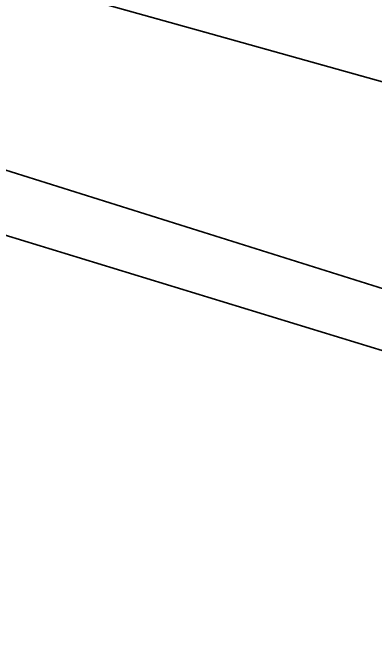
# Model space of a CAD drawing. Header units: inches. Extents: x 350994 to 353538, y 1581369 to 1583842.
# Drawn here: x 351437.65 to 351460.95, y 1583032.38 to 1583072.21 of the extents above; entities that cross this region are included whole.
import ezdxf

# ---------------------------------------------------------------- set-up
doc = ezdxf.new("R2010")
doc.units = ezdxf.units.IN
doc.header["$MEASUREMENT"] = 0
for name, pattern in [('1', [0]), ('ACAD_ISO02W100', [15, 12, -3]), ('ACAD_ISO03W100', [30, 12, -18])]:
    doc.linetypes.add(name, pattern=pattern)
doc.layers.add('CW', color=94, linetype='1')
doc.layers.add("ROAD'S", color=1, linetype='1')

msp = doc.modelspace()

# ---------------------------------------------------------------- linework, layer by layer
at = {"layer": 'CW', "linetype": 'ACAD_ISO03W100', "lineweight": 5, "ltscale": 0.1, "const_width": 0.1, "elevation": 114.158}
msp.add_lwpolyline([(351258.588, 1582987.836), (351286.48, 1583085.7), (351291.094, 1583102.44), (351294.389, 1583114.276), (351450.259, 1583070.875), (351507.125, 1583054.975), (351503.705, 1583044.431), (351504.897, 1583044.08), (351504.331, 1583041.51), (351502.915, 1583037.371), (351501.89, 1583035.267), (351500.761, 1583035.479), (351472.56, 1582950.674), (351449.694, 1582882.807), (351408.341, 1582900.103), (351277.37, 1582955.13), (351252.729, 1582966.854)], close=True, dxfattribs=at)
at = {"layer": "ROAD'S", "linetype": 'ACAD_ISO02W100', "lineweight": 5, "ltscale": 0.2, "const_width": 0.1}
for points in [[(351304.122, 1582994.133), (351304.122, 1582994.133), (351324.327, 1583040.136), (351332.446, 1583058.705), (351341.759, 1583081.464), (351345.202, 1583084.667), (351356.315, 1583085.387), (351418.308, 1583068.044), (351497.75, 1583043.085), (351504.331, 1583041.51), (351512.221, 1583039.554)], [(351308.981, 1582993.749), (351308.981, 1582993.749), (351328.856, 1583039.352), (351344.43, 1583077.385), (351346.772, 1583080.234), (351356.488, 1583081.07), (351417.406, 1583063.985), (351496.868, 1583039.671), (351502.915, 1583037.371), (351510.231, 1583034.872)]]:
    msp.add_lwpolyline(points, dxfattribs=at)

doc.saveas('drawing.dxf')
